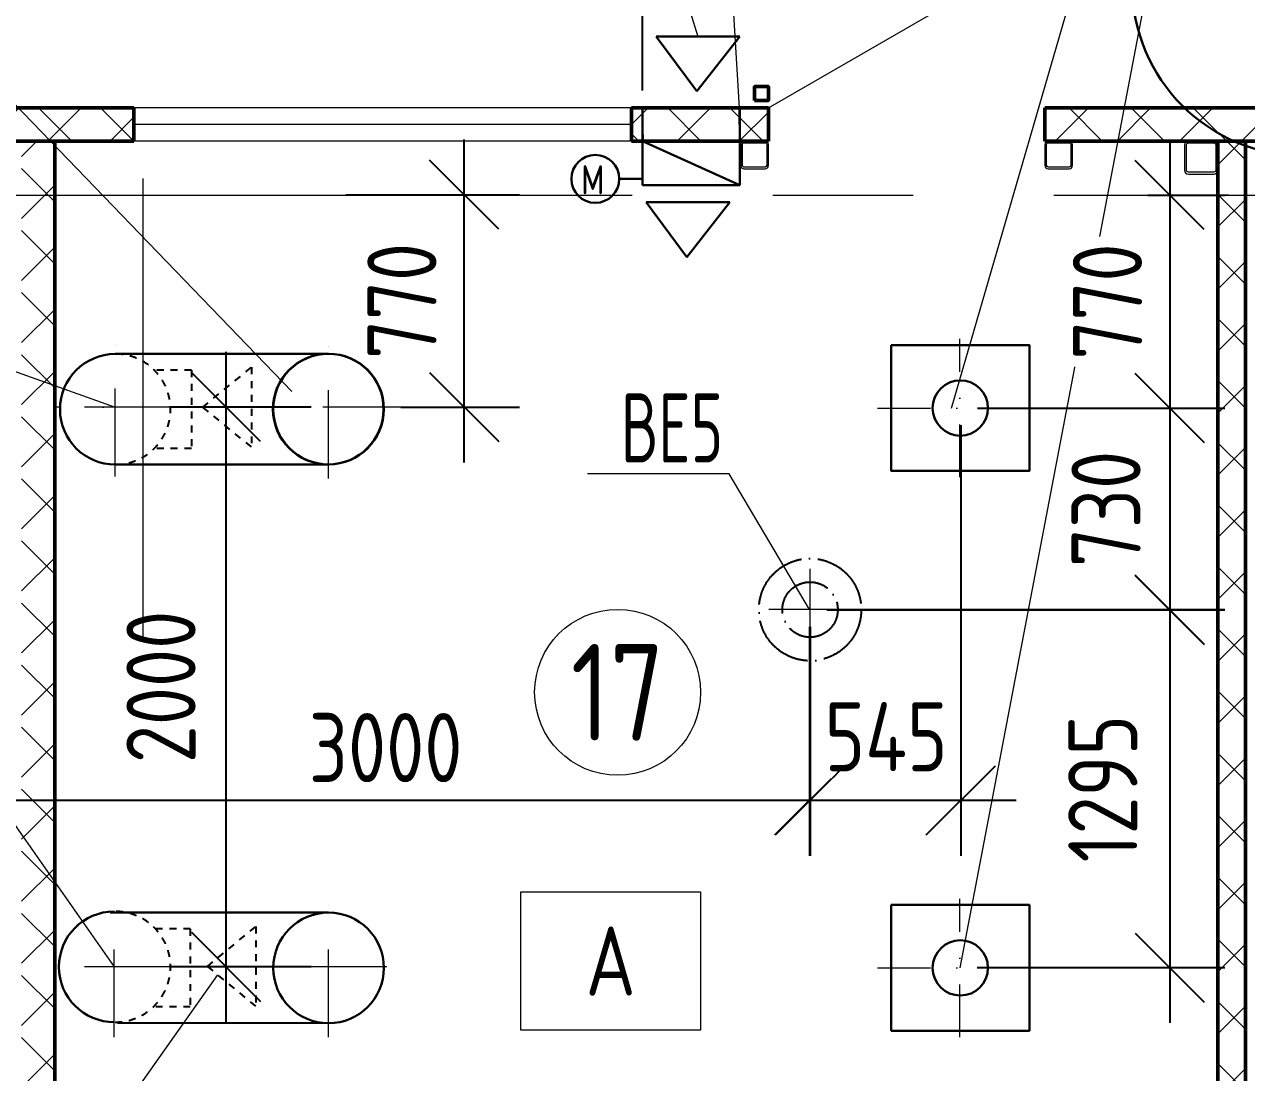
# Model space of a CAD drawing. Header units: millimetres. Extents: x -553547 to 230550, y -59438 to 214451.
# Drawn here: x 122487 to 126906, y -25512 to -21721 of the extents above; entities that cross this region are included whole.
import ezdxf
from ezdxf import colors
from ezdxf.entities.mleader import LeaderData, LeaderLine
from ezdxf.math import Vec2, Vec3

# ---------------------------------------------------------------- set-up
doc = ezdxf.new("R2010")
doc.units = ezdxf.units.MM
for name, pattern in [('ACAD_ISO04W100', [30, 24, -3, 0, -3]), ('Dashed', [0.5, 0.25, -0.25]), ('TRATTOPUNTO2', [12.7, 6.35, -3.175, 0, -3.175]), ('ГОСТ 2.303 6', [12, 8, -1.5, 1, -1.5]), ('осевая', [50.8, 31.75, -6.35, 6.35, -6.35])]:
    doc.linetypes.add(name, pattern=pattern)
for name, color, linetype, lineweight in [('_Оси', 252, 'Continuous', 9), ('АР_Двери', 250, 'Continuous', 9), ('АР_Окна', 160, 'Continuous', 20), ('АР_Площади', 250, 'Continuous', 20), ('АР_Размеры', 7, 'Continuous', 20), ('АР_Стены и перегородки', 154, 'Continuous', 50), ('АР_Штриховка', 7, 'Continuous', 20), ('АТ_ПС_АЛС_025', 20, 'ГОСТ 2.303 6', 25), ('Вытяжка', 5, 'Continuous', 30), ('ОВ текст', 7, 'Continuous', 15), ('отверстия ОВ', 100, 'Continuous', 30), ('приток', 10, 'Continuous', 30)]:
    doc.layers.add(name, color=color, linetype=linetype, lineweight=lineweight)
doc.styles.add('GOST type A', font='GOST2304A.ttf')
doc.styles.add('ГОСТ 2.304', font='CS_Gost2304.shx')
doc.linetypes.add('Lotok', pattern='A,5e-05,[6,MSH_7,S=1,R=0,X=0,Y=0],-4.989379', length=4.989429)
doc.dimstyles.new('СПДС', dxfattribs={"dimscale": 100, "dimtxt": 2.5, "dimasz": 2.5, "dimexe": 2, "dimexo": 0.625, "dimgap": 1, "dimtad": 1, "dimdec": 0, "dimtxsty": 'ГОСТ 2.304', "dimblk": 'OBLIQUE', "dimblk1": 'OBLIQUE', "dimblk2": 'OBLIQUE', "dimcen": 2.5, "dimdle": 2, "dimadec": 0, "dimazin": 2, "dimtfac": 0.75, "dimtdec": 4, "dimtmove": 1, "dimatfit": 3, "dimfxl": 1, "dimtfill": 1, "dimtolj": 1, "dimarcsym": 1})

# ---------------------------------------------------------------- blocks, each defined once
blk = doc.blocks.new('_Oblique')
at = {"color": 0, "linetype": 'ByBlock', "lineweight": -2}
blk.add_line((-0.5, -0.5), (0.5, 0.5), dxfattribs=at)
blk = doc.blocks.new('*D376')
at = {"layer": 'Defpoints', "color": 0, "lineweight": 30, "ltscale": 100, "transparency": 16777216}
for p in [(122326.5, -21209.6), (124721.4, -22022.6), (122326.5, -22142.6)]:
    blk.add_point(p, dxfattribs=at)
at = {"layer": 'ОВ текст', "color": 0, "lineweight": -2, "ltscale": 100, "transparency": 16777216}
for p, q in [((122326.5, -22080.1), (122326.5, -21009.6)), ((124721.4, -21960.1), (124721.4, -21009.6)), ((124921.4, -21209.6), (122126.5, -21209.6))]:
    blk.add_line(p, q, dxfattribs=at)
at = {"layer": 'ОВ текст', "color": 0, "lineweight": -2, "ltscale": 100, "transparency": 16777216, "xscale": 250, "yscale": 250, "zscale": 250, "rotation": 180}
blk.add_blockref('_Oblique', (122326.5, -21209.6), dxfattribs=at)
at = {"layer": 'ОВ текст', "color": 0, "lineweight": -2, "ltscale": 100, "transparency": 16777216, "xscale": 250, "yscale": 250, "zscale": 250}
blk.add_blockref('_Oblique', (124721.4, -21209.6), dxfattribs=at)
at = {"layer": 'ОВ текст', "color": 0, "lineweight": 15, "ltscale": 100, "transparency": 16777216, "insert": (123523.9, -20950), "char_height": 250, "attachment_point": 5, "style": 'ГОСТ 2.304', "bg_fill": 3, "box_fill_scale": 1.1, "bg_fill_color": 256, "bg_fill_true_color": 13158600, "bg_fill_transparency": 0}
blk.add_mtext('\\A1;2394,8577', dxfattribs=at)
blk = doc.blocks.new('*D328')
at = {"layer": 'Defpoints', "color": 0, "lineweight": 30, "ltscale": 100, "transparency": 16777216}
for p in [(125325.5, -23837.3), (122325.5, -24342.3), (122325.5, -24527.2)]:
    blk.add_point(p, dxfattribs=at)
at = {"layer": 'ОВ текст', "color": 0, "lineweight": -2, "ltscale": 100, "transparency": 16777216}
for p, q in [((125325.5, -23899.8), (125325.5, -24727.2)), ((122325.5, -24404.8), (122325.5, -24727.2)), ((125525.5, -24527.2), (122125.5, -24527.2))]:
    blk.add_line(p, q, dxfattribs=at)
at = {"layer": 'ОВ текст', "color": 0, "lineweight": -2, "ltscale": 100, "transparency": 16777216, "xscale": 250, "yscale": 250, "zscale": 250, "rotation": 180}
blk.add_blockref('_Oblique', (122325.5, -24527.2), dxfattribs=at)
at = {"layer": 'ОВ текст', "color": 0, "lineweight": -2, "ltscale": 100, "transparency": 16777216, "xscale": 250, "yscale": 250, "zscale": 250}
blk.add_blockref('_Oblique', (125325.5, -24527.2), dxfattribs=at)
at = {"layer": 'ОВ текст', "color": 0, "lineweight": 15, "ltscale": 100, "transparency": 16777216, "insert": (123792.6, -24336.3), "char_height": 250, "attachment_point": 5, "style": 'ГОСТ 2.304', "bg_fill": 3, "box_fill_scale": 1.1, "bg_fill_color": 256, "bg_fill_true_color": 13158600, "bg_fill_transparency": 0}
blk.add_mtext('\\A1;3000', dxfattribs=at)
blk = doc.blocks.new('*D363')
at = {"layer": 'Defpoints', "color": 0, "lineweight": 30, "ltscale": 100, "transparency": 16777216}
for p in [(123586.4, -22336.8), (124076.5, -22336.8), (123784.9, -23104.8)]:
    blk.add_point(p, dxfattribs=at)
at = {"layer": 'ОВ текст', "color": 0, "lineweight": -2, "ltscale": 100, "transparency": 16777216}
for p, q in [((124076.5, -23304.8), (124076.5, -22136.8)), ((123648.9, -22336.8), (124276.5, -22336.8)), ((123847.4, -23104.8), (124276.5, -23104.8))]:
    blk.add_line(p, q, dxfattribs=at)
at = {"layer": 'ОВ текст', "color": 0, "lineweight": -2, "ltscale": 100, "transparency": 16777216, "xscale": 250, "yscale": 250, "zscale": 250}
for p, rotation in [((124076.5, -22336.8), 90), ((124076.5, -23104.8), 270)]:
    blk.add_blockref('_Oblique', p, dxfattribs=dict(at, rotation=rotation))
at = {"layer": 'ОВ текст', "color": 0, "lineweight": 15, "ltscale": 100, "transparency": 16777216, "insert": (123851.5, -22720.8), "char_height": 250, "attachment_point": 5, "rotation": 90, "style": 'ГОСТ 2.304', "bg_fill": 3, "box_fill_scale": 1.1, "bg_fill_color": 256, "bg_fill_true_color": 13158600, "bg_fill_transparency": 0}
blk.add_mtext('\\A1;770', dxfattribs=at)
blk = doc.blocks.new('*D364')
at = {"layer": 'Defpoints', "color": 0, "lineweight": 30, "ltscale": 100, "transparency": 16777216}
for p in [(123586.4, -23104.8), (123215.2, -25129), (123586.4, -25129)]:
    blk.add_point(p, dxfattribs=at)
at = {"layer": 'ОВ текст', "color": 0, "lineweight": -2, "ltscale": 100, "transparency": 16777216}
for p, q in [((123215.2, -22904.8), (123215.2, -25329)), ((123523.9, -23104.8), (123015.2, -23104.8)), ((123523.9, -25129), (123015.2, -25129))]:
    blk.add_line(p, q, dxfattribs=at)
at = {"layer": 'ОВ текст', "color": 0, "lineweight": -2, "ltscale": 100, "transparency": 16777216, "xscale": 250, "yscale": 250, "zscale": 250}
for p, rotation in [((123215.2, -23104.8), 90), ((123215.2, -25129), 270)]:
    blk.add_blockref('_Oblique', p, dxfattribs=dict(at, rotation=rotation))
at = {"layer": 'ОВ текст', "color": 0, "lineweight": 15, "ltscale": 100, "transparency": 16777216, "insert": (122980.5, -24116.9), "char_height": 250, "attachment_point": 5, "rotation": 90, "style": 'ГОСТ 2.304', "bg_fill": 3, "box_fill_scale": 1.1, "bg_fill_color": 256, "bg_fill_true_color": 13158600, "bg_fill_transparency": 0}
blk.add_mtext('\\A1;2000', dxfattribs=at)
blk = doc.blocks.new('*D351')
at = {"layer": 'Defpoints', "color": 0, "lineweight": 30, "ltscale": 100, "transparency": 16777216}
for p in [(125872.7, -23108.1), (125327.5, -23837.3), (125327.5, -24527.2)]:
    blk.add_point(p, dxfattribs=at)
at = {"layer": 'ОВ текст', "color": 0, "lineweight": -2, "ltscale": 100, "transparency": 16777216}
for p, q in [((125872.7, -23170.6), (125872.7, -24727.2)), ((125327.5, -23899.8), (125327.5, -24727.2)), ((126072.7, -24527.2), (125127.5, -24527.2))]:
    blk.add_line(p, q, dxfattribs=at)
at = {"layer": 'ОВ текст', "color": 0, "lineweight": 15, "ltscale": 100, "transparency": 16777216, "insert": (125602.3, -24297), "char_height": 250, "attachment_point": 5, "style": 'ГОСТ 2.304', "bg_fill": 3, "box_fill_scale": 1.1, "bg_fill_color": 256, "bg_fill_true_color": 13158600, "bg_fill_transparency": 0}
blk.add_mtext('\\A1;545', dxfattribs=at)
at = {"layer": 'ОВ текст', "color": 0, "lineweight": -2, "ltscale": 100, "transparency": 16777216, "xscale": 250, "yscale": 250, "zscale": 250, "rotation": 180}
blk.add_blockref('_Oblique', (125327.5, -24527.2), dxfattribs=at)
at = {"layer": 'ОВ текст', "color": 0, "lineweight": -2, "ltscale": 100, "transparency": 16777216, "xscale": 250, "yscale": 250, "zscale": 250}
blk.add_blockref('_Oblique', (125872.7, -24527.2), dxfattribs=at)
blk = doc.blocks.new('*D384')
at = {"layer": 'Defpoints', "color": 0, "lineweight": 30, "ltscale": 100, "transparency": 16777216}
for p in [(126485.8, -22337.8), (125870.7, -23108.1), (126627.8, -23108.1)]:
    blk.add_point(p, dxfattribs=at)
at = {"layer": 'ОВ текст', "color": 0, "lineweight": -2, "ltscale": 100, "transparency": 16777216}
for p, q in [((126627.8, -22137.8), (126627.8, -23308.1)), ((126548.3, -22337.8), (126827.8, -22337.8)), ((125933.2, -23108.1), (126827.8, -23108.1))]:
    blk.add_line(p, q, dxfattribs=at)
at = {"layer": 'ОВ текст', "color": 0, "lineweight": -2, "ltscale": 100, "transparency": 16777216, "xscale": 250, "yscale": 250, "zscale": 250}
for p, rotation in [((126627.8, -22337.8), 90), ((126627.8, -23108.1), 270)]:
    blk.add_blockref('_Oblique', p, dxfattribs=dict(at, rotation=rotation))
at = {"layer": 'ОВ текст', "color": 0, "lineweight": 15, "ltscale": 100, "transparency": 16777216, "insert": (126402.8, -22723), "char_height": 250, "attachment_point": 5, "rotation": 90, "style": 'ГОСТ 2.304', "bg_fill": 3, "box_fill_scale": 1.1, "bg_fill_color": 256, "bg_fill_true_color": 13158600, "bg_fill_transparency": 0}
blk.add_mtext('\\A1;770', dxfattribs=at)
blk = doc.blocks.new('*D352')
at = {"layer": 'Defpoints', "color": 0, "lineweight": 30, "ltscale": 100, "transparency": 16777216}
for p in [(125872.7, -23108.1), (125325.5, -23838.3), (126627.8, -23838.3)]:
    blk.add_point(p, dxfattribs=at)
at = {"layer": 'ОВ текст', "color": 0, "lineweight": -2, "ltscale": 100, "transparency": 16777216}
for p, q in [((126627.8, -22908.1), (126627.8, -24038.3)), ((125935.2, -23108.1), (126827.8, -23108.1)), ((125388, -23838.3), (126827.8, -23838.3))]:
    blk.add_line(p, q, dxfattribs=at)
at = {"layer": 'ОВ текст', "color": 0, "lineweight": -2, "ltscale": 100, "transparency": 16777216, "xscale": 250, "yscale": 250, "zscale": 250}
for p, rotation in [((126627.8, -23108.1), 90), ((126627.8, -23838.3), 270)]:
    blk.add_blockref('_Oblique', p, dxfattribs=dict(at, rotation=rotation))
at = {"layer": 'ОВ текст', "color": 0, "lineweight": 15, "ltscale": 100, "transparency": 16777216, "insert": (126397.6, -23473.2), "char_height": 250, "attachment_point": 5, "rotation": 90, "style": 'ГОСТ 2.304', "bg_fill": 3, "box_fill_scale": 1.1, "bg_fill_color": 256, "bg_fill_true_color": 13158600, "bg_fill_transparency": 0}
blk.add_mtext('\\A1;730', dxfattribs=at)
blk = doc.blocks.new('*D385')
at = {"layer": 'Defpoints', "color": 0, "lineweight": 30, "ltscale": 100, "transparency": 16777216}
for p in [(125334, -23837.3), (125869.4, -25132.1), (126627.8, -25132.1)]:
    blk.add_point(p, dxfattribs=at)
at = {"layer": 'ОВ текст', "color": 0, "lineweight": -2, "ltscale": 100, "transparency": 16777216}
for p, q in [((126627.8, -23637.3), (126627.8, -25332.1)), ((125396.5, -23837.3), (126827.8, -23837.3)), ((125931.9, -25132.1), (126827.8, -25132.1))]:
    blk.add_line(p, q, dxfattribs=at)
at = {"layer": 'ОВ текст', "color": 0, "lineweight": -2, "ltscale": 100, "transparency": 16777216, "xscale": 250, "yscale": 250, "zscale": 250}
for p, rotation in [((126627.8, -23837.3), 90), ((126627.8, -25132.1), 270)]:
    blk.add_blockref('_Oblique', p, dxfattribs=dict(at, rotation=rotation))
at = {"layer": 'ОВ текст', "color": 0, "lineweight": 15, "ltscale": 100, "transparency": 16777216, "insert": (126385.9, -24484.7), "char_height": 250, "attachment_point": 5, "rotation": 90, "style": 'ГОСТ 2.304', "bg_fill": 3, "box_fill_scale": 1.1, "bg_fill_color": 256, "bg_fill_true_color": 13158600, "bg_fill_transparency": 0}
blk.add_mtext('\\A1;1295', dxfattribs=at)
blk = doc.blocks.new('АР')
at = {"layer": 'АР_Штриховка', "lineweight": 13}
h = blk.add_hatch(dxfattribs=at)
h.set_pattern_fill('ANSI37', color=252, scale=50)
h.set_pattern_definition([(45, (585097.71, -263219.7), (-112.2532, 112.2532), []), (135, (585097.71, -263219.7), (-112.2532, -112.2532), [])])
h.paths.add_polyline_path([(671323.9, -236593.9), (671323.9, -236473.9), (669129.6, -236473.9), (669129.6, -236593.9)])
h.paths.add_polyline_path([(673929.6, -236593.9), (673929.6, -236473.9), (671323.9, -236473.9), (671323.9, -236593.9), (671523.9, -236593.9)])
h.paths.add_polyline_path([(675429.6, -236473.9), (675429.6, -236593.9), (676429.6, -236593.9), (676429.6, -236473.9)])
h = blk.add_hatch(dxfattribs=at)
h.set_pattern_fill('ANSI37', color=252, scale=50)
h.set_pattern_definition([(45, (575698.6, -263219.7), (-112.2532, 112.2532), []), (135, (575698.6, -263219.7), (-112.2532, -112.2532), [])])
h.paths.add_polyline_path([(678229.6, -236593.9), (678723.9, -236593.9), (678723.9, -236473.9), (678229.6, -236473.9)])
h = blk.add_hatch(dxfattribs=at)
h.set_pattern_fill('ANSI37', color=252, scale=50)
h.set_pattern_definition([(45, (576097.71, -263289.88), (-112.2532, 112.2532), []), (135, (576097.71, -263289.88), (-112.2532, -112.2532), [])])
h.paths.add_polyline_path([(679723.9, -236593.9), (680348.9, -236593.9), (680348.9, -241689.1), (680048.9, -241689.1), (680048.9, -241809.1), (680748.9, -241809.1), (680748.9, -241689.1), (680448.9, -241689.1), (680448.9, -236593.9), (680723.9, -236593.7), (680723.9, -236473.9), (679723.9, -236473.9)])
h = blk.add_hatch(dxfattribs=at)
h.set_pattern_fill('ANSI37', color=252, scale=50)
h.set_pattern_definition([(45, (570905.98, -268391.23), (-112.2532, 112.2532), []), (135, (570905.98, -268391.23), (-112.2532, -112.2532), [])])
h.paths.add_polyline_path([(676143.9, -241809.1), (677348.9, -241809.1), (677348.9, -241689.1), (676143.9, -241689.1), (676143.9, -236593.9), (676023.9, -236593.9), (676023.9, -251984.1), (676143.9, -251984.1), (676143.9, -246889.1), (677348.9, -246889.1), (677348.9, -246769.1), (676143.9, -246769.1)])
at = {"color": 252, "linetype": 'Continuous', "ltscale": 0.5}
for p, q in [((678711.9, -236593.9), (678635.9, -236593.9)), ((678635.9, -236599.9), (678711.9, -236599.9)), ((679811.9, -236593.9), (679735.9, -236593.9)), ((679735.9, -236599.9), (679811.9, -236599.9)), ((680334.3, -236593.4), (680243.1, -236593.4)), ((680243.1, -236600.6), (680334.3, -236600.6)), ((678623.9, -236605.9), (678623.9, -236681.9)), ((678629.9, -236681.9), (678629.9, -236605.9)), ((678717.9, -236605.9), (678717.9, -236681.9)), ((678723.9, -236681.9), (678723.9, -236605.9)), ((679723.9, -236605.9), (679723.9, -236681.9)), ((679729.9, -236681.9), (679729.9, -236605.9)), ((679817.9, -236605.9), (679817.9, -236681.9)), ((679823.9, -236681.9), (679823.9, -236605.9)), ((680228.7, -236607.8), (680228.7, -236699)), ((680235.9, -236699), (680235.9, -236607.8)), ((680341.5, -236607.8), (680341.5, -236699)), ((680348.7, -236699), (680348.7, -236607.8)), ((678711.9, -236687.9), (678635.9, -236687.9)), ((679811.9, -236687.9), (679735.9, -236687.9)), ((678635.9, -236693.9), (678711.9, -236693.9)), ((679735.9, -236693.9), (679811.9, -236693.9)), ((680334.3, -236706.2), (680243.1, -236706.2)), ((680243.1, -236713.4), (680334.3, -236713.4))]:
    blk.add_line(p, q, dxfattribs=at)
for centre, radius, start, end in [((678635.9, -236605.9), 12, 90, 180), ((678711.9, -236605.9), 12, 0, 90), ((679735.9, -236605.9), 12, 90, 180), ((679811.9, -236605.9), 12, 0, 90), ((680243.1, -236607.8), 14.4, 90, 180), ((680334.3, -236607.8), 14.4, 0, 90), ((678635.9, -236681.9), 12, 180, 270), ((678711.9, -236681.9), 12, 270, 0), ((679735.9, -236681.9), 12, 180, 270), ((679811.9, -236681.9), 12, 270, 0), ((680243.1, -236699), 14.4, 180, 270), ((680334.3, -236699), 14.4, 270, 0)]:
    blk.add_arc(centre, radius, start, end, dxfattribs=at)
at = {"color": 252, "linetype": 'Continuous', "ltscale": 0.5, "extrusion": (1.89478e-14, -7.84844e-15, -1)}
for centre, radius in [((-678635.9, -236605.9, 0), 6), ((-679735.9, -236605.9, 0), 6), ((-680243.1, -236607.8, 0), 7.2)]:
    blk.add_arc(centre, radius, 0, 90, dxfattribs=at)
at = {"color": 252, "linetype": 'Continuous', "ltscale": 0.5, "extrusion": (-7.84844e-15, -1.89478e-14, -1)}
for centre, radius in [((-678711.9, -236605.9), 6), ((-679811.9, -236605.9), 6), ((-680334.3, -236607.8), 7.2)]:
    blk.add_arc(centre, radius, 90, 180, dxfattribs=at)
at = {"color": 252, "linetype": 'Continuous', "ltscale": 0.5, "extrusion": (-1.89478e-14, -7.84844e-15, -1)}
for centre in [(-678635.9, -236681.9, 0), (-679735.9, -236681.9, 0)]:
    blk.add_arc(centre, 6, 270, 0, dxfattribs=at)
at = {"color": 252, "linetype": 'Continuous', "ltscale": 0.5, "extrusion": (7.84844e-15, -1.89478e-14, -1)}
for centre in [(-678711.9, -236681.9, 0), (-679811.9, -236681.9, 0)]:
    blk.add_arc(centre, 6, 180, 270, dxfattribs=at)
at = {"color": 252, "linetype": 'Continuous', "ltscale": 0.5, "extrusion": (1.89478e-14, 7.84844e-15, -1)}
blk.add_arc((-680243.1, -236699, 0), 7.2, 270, 0, dxfattribs=at)
at = {"color": 252, "linetype": 'Continuous', "ltscale": 0.5, "extrusion": (-7.84844e-15, 1.89478e-14, -1)}
blk.add_arc((-680334.3, -236699, 0), 7.2, 180, 270, dxfattribs=at)
at = {"layer": '_Оси', "color": 252, "linetype": 'осевая', "ltscale": 80}
blk.add_line((647244.1, -236789.1), (685885.7, -236789.1), dxfattribs=at)
at = {"layer": 'АР_Двери', "color": 252}
blk.add_line((678723.9, -236473.9), (679589.9, -235973.9), dxfattribs=at)
at = {"layer": 'АР_Окна', "color": 252}
for p, q in [((678229.6, -236473.9), (676429.6, -236473.9)), ((678229.6, -236533.9), (676429.6, -236533.9)), ((678229.6, -236593.9), (676429.6, -236593.9))]:
    blk.add_line(p, q, dxfattribs=at)
at = {"layer": 'АР_Площади', "color": 252}
blk.add_circle((678178.9, -238587.6), 300, dxfattribs=at)
at = {"layer": 'АР_Стены и перегородки', "color": 252}
for p, q in [((675429.6, -236473.9), (676429.6, -236473.9)), ((676429.6, -236473.9), (676429.6, -236593.9)), ((678229.6, -236473.9), (678229.6, -236593.9)), ((678229.6, -236473.9), (678723.9, -236473.9)), ((678723.9, -236473.9), (678723.9, -236593.9)), ((679723.9, -236473.9), (680723.9, -236473.7)), ((679723.9, -236473.9), (679723.9, -236593.9)), ((675548.9, -236593.9), (676429.6, -236593.9)), ((676143.9, -236593.9), (676143.9, -241689.1)), ((678229.6, -236593.9), (678723.9, -236593.9)), ((679723.9, -236593.9), (680723.9, -236593.9)), ((680348.9, -236593.9), (680348.9, -241689.1)), ((680448.9, -236593.9), (680448.9, -241689.1))]:
    blk.add_line(p, q, dxfattribs=at)
blk.add_lwpolyline([(678673.9, -236446.8), (678673.9, -236396.8), (678723.9, -236396.8), (678723.9, -236446.8)], close=True, dxfattribs=at)
at = {"layer": 'АР_Площади', "color": 252, "insert": (678178.9, -238587.6), "char_height": 350, "width": 908.93, "attachment_point": 5, "style": 'GOST type A'}
blk.add_mtext('17', dxfattribs=at)
at = {"layer": 'АР_Площади', "color": 252, "insert": (678153.9, -239559.6), "char_height": 250, "width": 400, "attachment_point": 5, "style": 'GOST type A', "bg_fill": 16, "box_fill_scale": 1.5, "bg_fill_color": 256, "bg_fill_transparency": 0}
blk.add_mtext('А', dxfattribs=at)
at = {"color": 252}
ml = blk.add_multileader_mtext('Standard', dxfattribs=at)
ml.set_content('0,000', color=252, style='GOST type A')
ml.set_leader_properties(color=256)
ml.build(insert=Vec2(0, 0))
ml.multileader.update_dxf_attribs({"has_dogleg": 0, "has_text_frame": 1, "text_left_attachment_type": 7, "text_right_attachment_type": 6, "dogleg_length": 0, "arrow_head_size": 200})
ctx = ml.context
ctx.base_point, ctx.char_height, ctx.arrow_head_size, ctx.landing_gap_size, ctx.plane_origin = Vec3(649404.1, -245448.8), 250, 200, 50, Vec3(-514199.9, -248177.5)
ctx.left_attachment, ctx.right_attachment = 7, 6
notes = []
notes.append((ctx, [(0, (0, 0, 0), (0, 0), (1, 0), 1, [])]))
ctx.mtext.insert, ctx.mtext.flow_direction = Vec3(649454.1, -245161.3), 5
ml = blk.add_multileader_mtext('Standard', dxfattribs=at)
ml.set_content('0,000', color=252, style='GOST type A')
ml.set_leader_properties(color=256)
ml.build(insert=Vec2(0, 0))
ml.multileader.update_dxf_attribs({"has_dogleg": 0, "has_text_frame": 1, "text_left_attachment_type": 7, "text_right_attachment_type": 6, "dogleg_length": 0, "arrow_head_size": 200})
ctx = ml.context
ctx.base_point, ctx.char_height, ctx.arrow_head_size, ctx.landing_gap_size, ctx.plane_origin = Vec3(641715.8, -241787.5), 250, 200, 50, Vec3(-521888.2, -239063.6)
ctx.left_attachment, ctx.right_attachment = 7, 6
notes.append((ctx, [(0, (0, 0, 0), (0, 0), (1, 0), 1, [])]))
ctx.mtext.insert, ctx.mtext.flow_direction = Vec3(641765.8, -241500), 5
ml = blk.add_multileader_mtext('Standard', dxfattribs=at)
ml.set_content('-0,020', color=252, style='GOST type A')
ml.set_leader_properties(color=256)
ml.build(insert=Vec2(0, 0))
ml.multileader.update_dxf_attribs({"has_dogleg": 0, "has_text_frame": 1, "text_left_attachment_type": 7, "text_right_attachment_type": 6, "dogleg_length": 0, "arrow_head_size": 200})
ctx = ml.context
ctx.base_point, ctx.char_height, ctx.arrow_head_size, ctx.landing_gap_size, ctx.plane_origin = Vec3(677883.5, -235529.3), 250, 200, 50, Vec3(-485627.9, -231830.1)
ctx.left_attachment, ctx.right_attachment = 7, 6
notes.append((ctx, [(0, (0, 0, 0), (0, 0), (1, 0), 1, [])]))
ctx.mtext.insert, ctx.mtext.flow_direction = Vec3(677933.5, -235241.8), 5
ml = blk.add_multileader_mtext('Standard', dxfattribs=at)
ml.set_content('0,000', color=252, style='GOST type A')
ml.set_leader_properties(color=256)
ml.build(insert=Vec2(0, 0))
ml.multileader.update_dxf_attribs({"has_dogleg": 0, "has_text_frame": 1, "text_left_attachment_type": 7, "text_right_attachment_type": 6, "dogleg_length": 0, "arrow_head_size": 200})
ctx = ml.context
ctx.base_point, ctx.char_height, ctx.arrow_head_size, ctx.landing_gap_size, ctx.plane_origin = Vec3(656104.7, -253706.8), 250, 200, 50, Vec3(-507499.3, -250982.9)
ctx.left_attachment, ctx.right_attachment = 7, 6
notes.append((ctx, [(0, (0, 0, 0), (0, 0), (1, 0), 1, [])]))
ctx.mtext.insert, ctx.mtext.flow_direction = Vec3(656154.7, -253419.3), 5
ml = blk.add_multileader_mtext('Standard', dxfattribs=at)
ml.set_content('0,000', color=252, style='GOST type A')
ml.set_leader_properties(color=256)
ml.build(insert=Vec2(0, 0))
ml.multileader.update_dxf_attribs({"has_dogleg": 0, "has_text_frame": 1, "text_left_attachment_type": 7, "text_right_attachment_type": 6, "dogleg_length": 0, "arrow_head_size": 200})
ctx = ml.context
ctx.base_point, ctx.char_height, ctx.arrow_head_size, ctx.landing_gap_size, ctx.plane_origin = Vec3(674120.3, -254449.4), 250, 200, 50, Vec3(-489483.8, -251725.5)
ctx.left_attachment, ctx.right_attachment = 7, 6
notes.append((ctx, [(0, (0, 0, 0), (0, 0), (1, 0), 1, [])]))
ctx.mtext.insert, ctx.mtext.flow_direction = Vec3(674170.3, -254161.9), 5
ml = blk.add_multileader_mtext('Standard', dxfattribs=at)
ml.set_content('0,000', color=252, style='GOST type A')
ml.set_leader_properties(color=256)
ml.build(insert=Vec2(0, 0))
ml.multileader.update_dxf_attribs({"has_dogleg": 0, "has_text_frame": 1, "text_left_attachment_type": 7, "text_right_attachment_type": 6, "dogleg_length": 0, "arrow_head_size": 200})
ctx = ml.context
ctx.base_point, ctx.char_height, ctx.arrow_head_size, ctx.landing_gap_size, ctx.plane_origin = Vec3(683757.5, -246454.6), 250, 200, 50, Vec3(-479846.5, -243730.6)
ctx.left_attachment, ctx.right_attachment = 7, 6
notes.append((ctx, [(0, (0, 0, 0), (0, 0), (1, 0), 1, [])]))
ctx.mtext.insert, ctx.mtext.flow_direction = Vec3(683807.5, -246167), 5
ml = blk.add_multileader_mtext('Standard', dxfattribs=at)
ml.set_content('0,000', color=252, style='GOST type A')
ml.set_leader_properties(color=256)
ml.build(insert=Vec2(0, 0))
ml.multileader.update_dxf_attribs({"has_dogleg": 0, "has_text_frame": 1, "text_left_attachment_type": 7, "text_right_attachment_type": 6, "dogleg_length": 0, "arrow_head_size": 200})
ctx = ml.context
ctx.base_point, ctx.char_height, ctx.arrow_head_size, ctx.landing_gap_size, ctx.plane_origin = Vec3(643346.8, -237132.2), 250, 200, 50, Vec3(-520257.3, -234408.2)
ctx.left_attachment, ctx.right_attachment = 7, 6
notes.append((ctx, [(0, (0, 0, 0), (0, 0), (1, 0), 1, [])]))
ctx.mtext.insert, ctx.mtext.flow_direction = Vec3(643396.8, -236844.6), 5
ml = blk.add_multileader_mtext('Standard', dxfattribs=at)
ml.set_content('+0,100', color=252, style='GOST type A')
ml.set_leader_properties(color=256)
ml.build(insert=Vec2(0, 0))
ml.multileader.update_dxf_attribs({"has_dogleg": 0, "has_text_frame": 1, "text_left_attachment_type": 7, "text_right_attachment_type": 6, "dogleg_length": 0, "arrow_head_size": 200})
ctx = ml.context
ctx.base_point, ctx.char_height, ctx.arrow_head_size, ctx.landing_gap_size, ctx.plane_origin = Vec3(670361, -237807.4), 250, 200, 50, Vec3(-493243.1, -235083.5)
ctx.left_attachment, ctx.right_attachment = 7, 6
notes.append((ctx, [(0, (0, 0, 0), (0, 0), (1, 0), 1, [])]))
ctx.mtext.insert, ctx.mtext.flow_direction = Vec3(670411, -237519.9), 5
ml = blk.add_multileader_mtext('Standard', dxfattribs=at)
ml.set_content('+0,600', color=252, style='GOST type A')
ml.set_leader_properties(color=256)
ml.build(insert=Vec2(0, 0))
ml.multileader.update_dxf_attribs({"has_dogleg": 0, "has_text_frame": 1, "text_left_attachment_type": 7, "text_right_attachment_type": 6, "dogleg_length": 0, "arrow_head_size": 200})
ctx = ml.context
ctx.base_point, ctx.char_height, ctx.arrow_head_size, ctx.landing_gap_size, ctx.plane_origin = Vec3(651984.7, -241980.5), 250, 200, 50, Vec3(-511405.9, -240931)
ctx.left_attachment, ctx.right_attachment = 7, 6
notes.append((ctx, [(0, (0, 0, 0), (0, 0), (1, 0), 1, [])]))
ctx.mtext.insert, ctx.mtext.flow_direction = Vec3(652034.7, -241693), 5
ml = blk.add_multileader_mtext('Standard', dxfattribs=at)
ml.set_content('-0,100', color=252, style='GOST type A')
ml.set_leader_properties(color=256)
ml.build(insert=Vec2(0, 0))
ml.multileader.update_dxf_attribs({"has_dogleg": 0, "has_text_frame": 1, "text_left_attachment_type": 7, "text_right_attachment_type": 6, "dogleg_length": 0, "arrow_head_size": 200})
ctx = ml.context
ctx.base_point, ctx.char_height, ctx.arrow_head_size, ctx.landing_gap_size, ctx.plane_origin = Vec3(648501.3, -240196.6, 75705.6), 250, 200, 50, Vec3(-514889.3, -239147.1, 75705.6)
ctx.left_attachment, ctx.right_attachment = 7, 6
notes.append((ctx, [(0, (0, 0, 0), (0, 0), (1, 0), 1, [])]))
ctx.mtext.insert, ctx.mtext.flow_direction = Vec3(648551.3, -239909, 75705.6), 5
for ctx, leaders in notes:
    for number, flags, end, landing, length, lines in leaders:
        leader = LeaderData()
        leader.index, (leader.has_last_leader_line, leader.has_dogleg_vector, leader.attachment_direction) = number, flags
        leader.last_leader_point, leader.dogleg_vector, leader.dogleg_length = Vec3(end), Vec3(landing), length
        for number, points, colour, breaks in lines:
            line = LeaderLine()
            line.index, line.vertices, line.color, line.breaks = number, Vec3.list(points), colors.encode_raw_color(colour), breaks
            leader.lines.append(line)
        ctx.leaders.append(leader)

msp = doc.modelspace()

# ---------------------------------------------------------------- linework, layer by layer
at = {"layer": 'Вытяжка', "color": 4, "linetype": 'TRATTOPUNTO2', "lineweight": 15, "ltscale": 30}
msp.add_line((126840.821, -22337.8), (126485.821, -22337.8), dxfattribs=at)
at = {"layer": 'Вытяжка', "linetype": 'TRATTOPUNTO2', "lineweight": 15, "ltscale": 30}
for p, q in [((125869.435, -23358.22), (125869.435, -22858.22)), ((125571.838, -23108.22), (126169.631, -23108.073)), ((125869.435, -25383.088), (125869.435, -24883.088)), ((125571.838, -25133.088), (126169.631, -25132.941))]:
    msp.add_line(p, q, dxfattribs=at)
at = {"layer": 'Вытяжка', "linetype": 'TRATTOPUNTO2', "lineweight": 15, "ltscale": 50}
for p, q in [((125327.5, -23984.866), (125327.5, -23689.788)), ((125490.004, -23837.327), (125177.916, -23837.327))]:
    msp.add_line(p, q, dxfattribs=at)
at = {"layer": 'Вытяжка'}
for points in [[(125620.735, -22880.646), (125620.735, -23335.646), (126120.735, -23335.646), (126120.735, -22880.646), (125620.735, -22880.646)], [(125620.735, -24905.514), (125620.735, -25360.514), (126120.735, -25360.514), (126120.735, -24905.514), (125620.735, -24905.514)]]:
    msp.add_lwpolyline(points, dxfattribs=at)
for centre in [(125870.735, -23108.146), (125870.735, -25133.014)]:
    msp.add_circle(centre, 100, dxfattribs=at)
at = {"layer": 'Вытяжка', "linetype": 'ACAD_ISO04W100', "lineweight": 25, "ltscale": 10}
for radius in [185, 100]:
    msp.add_circle((125327.5, -23837.327), radius, dxfattribs=at)
at = {"layer": 'ОВ текст'}
msp.add_line((125071.776, -22022.61), (124859.918, -18419.223), dxfattribs=at)
at = {"layer": 'ОВ текст', "linetype": 'Continuous'}
for p, q in [((125839.419, -23108.154), (126713.372, -20098.213)), ((125870.735, -25133.014), (126582.667, -21401.064)), ((125034.757, -23346.584), (124522.478, -23346.584)), ((125325.5, -23837.327), (125034.757, -23346.584))]:
    msp.add_line(p, q, dxfattribs=at)
at = {"layer": 'отверстия ОВ', "lineweight": 25}
for p, q in [((124723.92, -22148.706), (124721.829, -22028.706)), ((125073.867, -22142.61), (125071.776, -22022.61))]:
    msp.add_line(p, q, dxfattribs=at)
at = {"layer": 'приток'}
for p, q in [((125073.089, -21763.976), (124770.648, -21763.976)), ((124770.648, -21763.976), (124917.963, -21962.507)), ((124917.963, -21962.507), (125073.089, -21763.976)), ((125037.124, -22363.511), (124734.683, -22363.511)), ((124734.683, -22363.511), (124881.998, -22562.042)), ((124881.998, -22562.042), (125037.124, -22363.511))]:
    msp.add_line(p, q, dxfattribs=at)
at = {"layer": 'приток', "color": 241}
for p, q in [((124721.358, -22142.61), (124721.358, -22302.61)), ((124721.358, -22142.61), (125073.867, -22302.61)), ((125073.867, -22142.61), (125073.867, -22302.61)), ((124723.92, -22279.514), (124637.554, -22279.514)), ((125073.867, -22302.61), (124721.358, -22302.61))]:
    msp.add_line(p, q, dxfattribs=at)
msp.add_lwpolyline([(125073.867, -22142.61), (124721.358, -22142.61), (124721.358, -22022.61), (125073.867, -22022.61)], close=True, dxfattribs=at)
msp.add_circle((124550.92, -22279.514), 86.634, dxfattribs=at)

# ---------------------------------------------------------------- block references
at = {"layer": 'АР_Размеры', "color": 18, "true_color": 0x000000}
msp.add_blockref('АР', (-553547.366, 214451.275), dxfattribs=at)

# ---------------------------------------------------------------- texts
at = {"layer": 'ОВ текст', "color": 6, "linetype": 'Continuous', "insert": (124584.585, -22259.976), "char_height": 150, "width": 7852.99712, "attachment_point": 6, "line_spacing_factor": 0.84, "style": 'ГОСТ 2.304'}
msp.add_mtext('{\\W0.8;м}', dxfattribs=at)
at = {"layer": 'ОВ текст', "linetype": 'Continuous', "insert": (125013.118, -23179.967), "char_height": 250, "width": 7852.99712, "attachment_point": 6, "line_spacing_factor": 0.84, "style": 'ГОСТ 2.304'}
msp.add_mtext('{\\W0.8;ВЕ5}', dxfattribs=at)

# ---------------------------------------------------------------- next in the draw order: dimensions: what is measured, and where the dimension line sits
at = {"layer": 'ОВ текст', "color": 7, "lineweight": 15, "ltscale": 100}
dim = msp.add_linear_dim(base=(122326.5, -21209.635), p1=(124721.358, -22022.61), p2=(122326.5, -22142.61), dimstyle='СПДС', dxfattribs=at)
dim.commit()
dim.dimension.update_dxf_attribs({"geometry": '*D376', "text_midpoint": (123523.929, -20949.952)})
dim = msp.add_linear_dim(base=(122325.5, -24527.166), p1=(125325.5, -23837.327), p2=(122325.5, -24342.327), dimstyle='СПДС', dxfattribs=at)
dim.commit()
dim.dimension.update_dxf_attribs({"geometry": '*D328', "text_midpoint": (123792.646, -24566.482), "dimtype": 160})

# ---------------------------------------------------------------- next in the draw order: linework, layer by layer
at = {"layer": 'ОВ текст'}
msp.add_lwpolyline([(124367.047, -19978.535), (124921.868, -21763.976)], dxfattribs=at)

# ---------------------------------------------------------------- next in the draw order: dimensions: what is measured, and where the dimension line sits
at = {"layer": 'ОВ текст', "color": 7, "lineweight": 15, "ltscale": 100}
dim = msp.add_linear_dim(base=(124076.503, -22336.8), p1=(123784.853, -23104.795), p2=(123586.395, -22336.8), angle=90, text='770', dimstyle='СПДС', dxfattribs=at)
dim.commit()
dim.dimension.update_dxf_attribs({"geometry": '*D363', "text_midpoint": (123851.503, -22720.797)})
dim = msp.add_linear_dim(base=(125327.5, -24527.166), p1=(125872.735, -23108.146), p2=(125327.5, -23837.327), dimstyle='СПДС', dxfattribs=at)
dim.commit()
dim.dimension.update_dxf_attribs({"geometry": '*D351', "text_midpoint": (125602.347, -24527.166), "dimtype": 160})

# ---------------------------------------------------------------- next in the draw order: dimensions: what is measured, and where the dimension line sits
dim = msp.add_linear_dim(base=(126627.788, -23108.146), p1=(126485.821, -22337.8), p2=(125870.735, -23108.146), angle=90, dimstyle='СПДС', dxfattribs=at)
dim.commit()
dim.dimension.update_dxf_attribs({"geometry": '*D384', "text_midpoint": (126402.788, -22722.973)})
dim = msp.add_linear_dim(base=(123215.183, -25129.045), p1=(123586.395, -23104.795), p2=(123586.395, -25129.045), angle=90, text='2000', dimstyle='СПДС', dxfattribs=at)
dim.commit()
dim.dimension.update_dxf_attribs({"geometry": '*D364', "text_midpoint": (122980.5, -24116.92)})

# ---------------------------------------------------------------- next in the draw order: linework, layer by layer
at = {"layer": 'АР_Размеры', "color": 18, "ltscale": 100, "true_color": 0x000000}
msp.add_line((122089.452, -24099.548), (122811.261, -25129.045), dxfattribs=at)
msp.add_lwpolyline([(122915.359, -23938.148), (122915.359, -22277.57)], dxfattribs=at)
at = {"layer": 'АТ_ПС_АЛС_025', "color": 6, "linetype": 'Lotok', "lineweight": 30}
msp.add_circle((127113.102, -21574.91), 621.76, dxfattribs=at)
at = {"layer": 'Вытяжка', "color": 4, "linetype": 'TRATTOPUNTO2', "lineweight": 15, "ltscale": 50}
for p, q in [((122814.896, -23355.607), (122814.896, -22853.983)), ((123586.395, -23361.022), (123586.395, -22859.398)), ((123586.395, -23362.722), (123586.395, -22861.098)), ((123882.907, -23104.795), (122596.5, -23104.795)), ((123021.871, -23104.795), (122600.65, -23104.795)), ((122811.261, -25383.724), (122811.261, -24882.1)), ((123586.395, -25383.724), (123586.395, -24882.1)), ((123021.871, -25129.045), (122600.65, -25129.045)), ((123797.005, -25129.045), (123375.784, -25129.045)), ((123797.005, -25129.045), (123375.784, -25129.045))]:
    msp.add_line(p, q, dxfattribs=at)
at = {"layer": 'Вытяжка', "color": 4, "ltscale": 100}
for p, q in [((123586.395, -22911.91), (122815.294, -22911.91)), ((123586.395, -23311.91), (122815.294, -23312.63)), ((123586.395, -24932.912), (122796.463, -24932.912)), ((123586.395, -25332.912), (122823.196, -25331.117))]:
    msp.add_line(p, q, dxfattribs=at)
at = {"layer": 'Вытяжка', "color": 4, "linetype": 'Dashed', "lineweight": 25, "ltscale": 100}
for p, q in [((123090.257, -22971.209), (122956.715, -22971.209)), ((123090.257, -22971.209), (123090.257, -23254.052)), ((123132.186, -23104.795), (123307.077, -22960.804)), ((123307.077, -22960.804), (123307.077, -23248.786)), ((123307.077, -23248.786), (123132.186, -23104.795)), ((123090.257, -23254.052), (122956.715, -23254.052)), ((123086.224, -24991.49), (122952.682, -24991.49)), ((123086.224, -24991.49), (123086.224, -25274.333)), ((123148.819, -25127.345), (123323.711, -24983.354)), ((123323.711, -24983.354), (123323.711, -25271.336)), ((123323.711, -25271.336), (123148.819, -25127.345)), ((123086.224, -25274.333), (122952.682, -25274.333))]:
    msp.add_line(p, q, dxfattribs=at)
at = {"layer": 'Вытяжка', "color": 4}
for centre in [(123584.98, -23111.91), (123586.395, -23111.91), (123586.395, -25132.912), (123586.395, -25132.912)]:
    msp.add_circle(centre, 200, dxfattribs=at)
for centre in [(122815.294, -23112.63), (122811.261, -25129.045)]:
    msp.add_arc(centre, 200, 90.114148, 270.107033, dxfattribs=at)
at = {"layer": 'Вытяжка', "color": 4, "linetype": 'Dashed', "lineweight": 25, "ltscale": 100}
for centre in [(122814.879, -23112.63), (122814.896, -25129.045)]:
    msp.add_arc(centre, 200, 270, 90, dxfattribs=at)
at = {"layer": 'ОВ текст', "linetype": 'Continuous'}
for points in [[(122254.927, -21807.102), (123453.379, -23047.909)], [(121987.056, -22809.915), (122814.896, -23104.795)], [(122680.929, -25872.912), (123185.723, -25157.728)]]:
    msp.add_lwpolyline(points, dxfattribs=at)

# ---------------------------------------------------------------- next in the draw order: dimensions: what is measured, and where the dimension line sits
at = {"layer": 'ОВ текст', "color": 7, "lineweight": 15, "ltscale": 100}
dim = msp.add_linear_dim(base=(126627.788, -23838.327), p1=(125872.735, -23108.146), p2=(125325.52, -23838.327), angle=90, dimstyle='СПДС', dxfattribs=at)
dim.commit()
dim.dimension.update_dxf_attribs({"geometry": '*D352', "text_midpoint": (126397.61, -23473.237)})

# ---------------------------------------------------------------- next in the draw order: dimensions: what is measured, and where the dimension line sits
dim = msp.add_linear_dim(base=(126627.788, -25132.088), p1=(125333.96, -23837.327), p2=(125869.441, -25132.088), angle=90, dimstyle='СПДС', dxfattribs=at)
dim.commit()
dim.dimension.update_dxf_attribs({"geometry": '*D385', "text_midpoint": (126385.871, -24484.707)})

# ---------------------------------------------------------------- next in the draw order: block references
at = {"layer": 'АР_Размеры', "color": 18, "true_color": 0x000000}
msp.add_blockref('АР', (-485509.064, 206951.83), dxfattribs=at)

doc.saveas('drawing.dxf')
